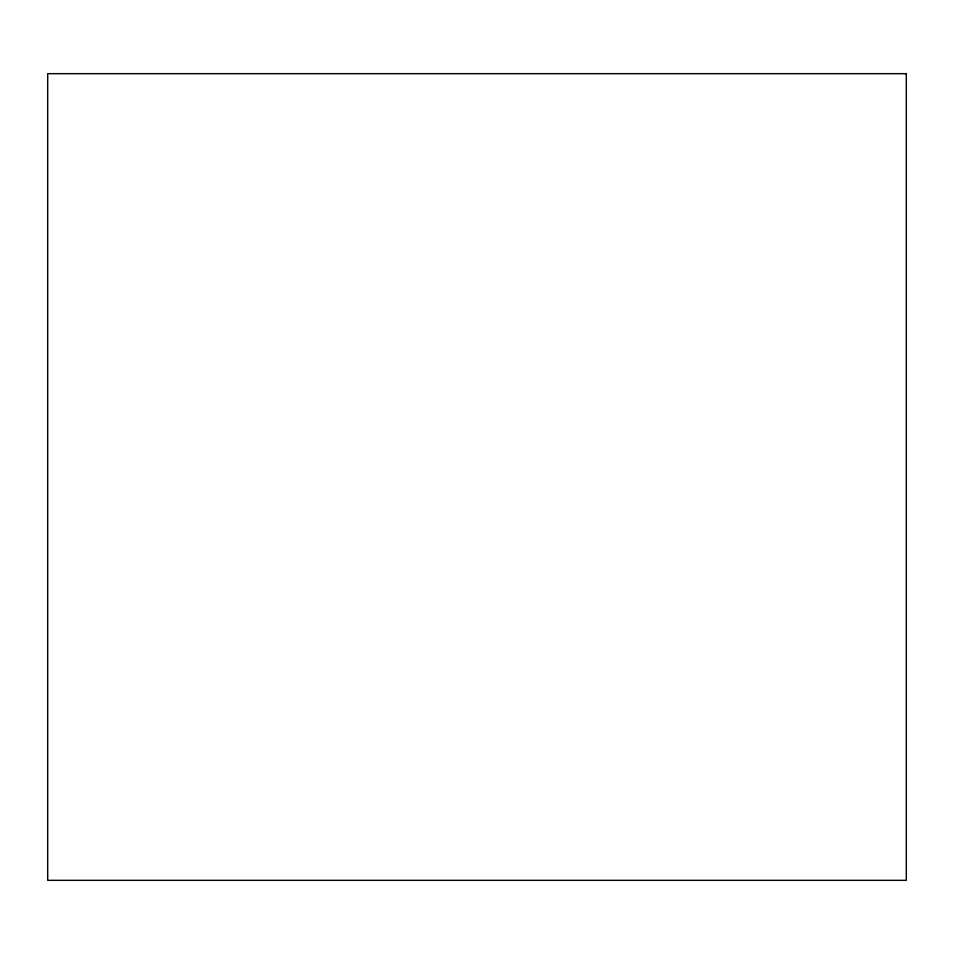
<?xml version="1.0" encoding="UTF-8"?>
<svg xmlns="http://www.w3.org/2000/svg" width="954" height="954" viewBox="0 0 954 954"><rect width="100%" height="100%" fill="white"/><g stroke="black" fill="none" stroke-linecap="round" stroke-linejoin="round"><path stroke-width="1.43" d="M906.3 73.673L47.7 73.673L47.7 880.327L906.3 880.327L906.3 73.673"/></g></svg>
